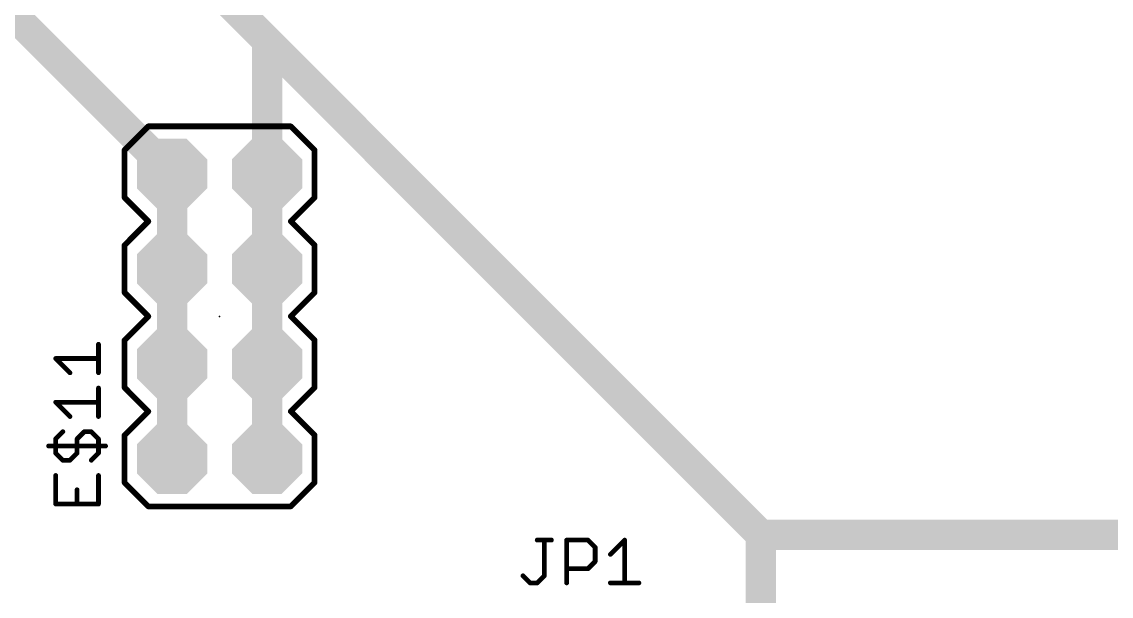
# Model space of a CAD drawing. Extents: x -209 to 66, y -44 to 97.
# Drawn here: x -98.51 to -69.37, y 60.59 to 75.95 of the extents above; entities that cross this region are included whole.
import ezdxf

# ---------------------------------------------------------------- set-up
doc = ezdxf.new("R2010")
doc.units = 0
for name, color, linetype in [('1', 22, 'CONTINUOUS'), ('17', 82, 'CONTINUOUS'), ('21', 253, 'CONTINUOUS'), ('23', 7, 'CONTINUOUS'), ('25', 253, 'CONTINUOUS'), ('51', 253, 'CONTINUOUS')]:
    doc.layers.add(name, color=color, linetype=linetype)

# ---------------------------------------------------------------- blocks, each defined once
blk = doc.blocks.new('RECT')
blk.add_solid([(-0.5, -0.5), (0.5, -0.5), (-0.5, 0.5), (0.5, 0.5)])
blk = doc.blocks.new('OCTAGONP')
at = {"const_width": 0.5}
blk.add_lwpolyline([(-0.25, -0.1036), (-0.25, 0.1036), (-0.1036, 0.25), (0.1036, 0.25), (0.25, 0.1036), (0.25, -0.1036), (0.1036, -0.25), (-0.1036, -0.25), (-0.25, -0.1036), (-0.25, 0.1036)], dxfattribs=at)

msp = doc.modelspace()

# ---------------------------------------------------------------- linework, layer by layer
at = {"layer": '1'}
for points, const_width in [([(-91.948, 75.438), (-102.616, 86.106)], 0.8128), ([(-102.616, 80.01), (-94.488, 71.882)], 0.8128), ([(-78.74, 62.23), (-91.948, 75.438)], 0.8128), ([(-91.948, 71.882), (-91.948, 75.438)], 0.8128), ([(-94.488, 71.882), (-94.488, 71.628)], 1.27), ([(-91.948, 71.882), (-91.948, 71.628)], 1.27), ([(-94.488, 71.628), (-94.488, 69.342)], 0.8128), ([(-91.948, 69.342), (-91.948, 71.628)], 0.8128), ([(-94.488, 69.342), (-94.488, 69.088)], 1.27), ([(-91.948, 69.342), (-91.948, 69.088)], 1.27), ([(-94.488, 69.088), (-94.488, 66.802)], 0.8128), ([(-91.948, 66.802), (-91.948, 69.088)], 0.8128), ([(-94.488, 66.802), (-94.488, 66.548)], 1.27), ([(-91.948, 66.802), (-91.948, 66.548)], 1.27), ([(-94.488, 66.548), (-94.488, 64.262)], 0.8128), ([(-91.948, 64.262), (-91.948, 66.548)], 0.8128), ([(-94.488, 64.262), (-94.488, 64.008)], 1.27), ([(-91.948, 64.262), (-91.948, 64.008)], 1.27), ([(-78.74, 58.42), (-78.74, 62.23)], 0.8128), ([(-78.74, 62.23), (-68.58, 62.23)], 0.8128)]:
    msp.add_lwpolyline(points, dxfattribs=dict(at, const_width=const_width))
for points, const_width in [([(-91.8043, 75.5817, 1), (-92.0917, 75.2943)], 0.4064), ([(-91.7448, 75.438, 1), (-92.1512, 75.438)], 0.4064), ([(-92.0917, 75.2943, 1), (-91.8043, 75.5817)], 0.4064), ([(-94.1705, 71.882, 1), (-94.8055, 71.882)], 0.635), ([(-91.6305, 71.882, 1), (-92.2655, 71.882)], 0.635), ([(-94.2848, 71.628, 1), (-94.6912, 71.628)], 0.4064), ([(-94.6317, 71.7383, 1), (-94.3443, 72.0257)], 0.4064), ([(-92.1512, 71.882, 1), (-91.7448, 71.882)], 0.4064), ([(-91.7448, 71.628, 1), (-92.1512, 71.628)], 0.4064), ([(-94.8055, 71.628, 1), (-94.1705, 71.628)], 0.635), ([(-92.2655, 71.628, 1), (-91.6305, 71.628)], 0.635), ([(-94.1705, 69.342, 1), (-94.8055, 69.342)], 0.635), ([(-91.6305, 69.342, 1), (-92.2655, 69.342)], 0.635), ([(-94.8055, 69.088, 1), (-94.1705, 69.088)], 0.635), ([(-94.6912, 69.342, 1), (-94.2848, 69.342)], 0.4064), ([(-94.2848, 69.088, 1), (-94.6912, 69.088)], 0.4064), ([(-92.2655, 69.088, 1), (-91.6305, 69.088)], 0.635), ([(-92.1512, 69.342, 1), (-91.7448, 69.342)], 0.4064), ([(-91.7448, 69.088, 1), (-92.1512, 69.088)], 0.4064), ([(-94.1705, 66.802, 1), (-94.8055, 66.802)], 0.635), ([(-91.6305, 66.802, 1), (-92.2655, 66.802)], 0.635), ([(-94.8055, 66.548, 1), (-94.1705, 66.548)], 0.635), ([(-94.6912, 66.802, 1), (-94.2848, 66.802)], 0.4064), ([(-94.2848, 66.548, 1), (-94.6912, 66.548)], 0.4064), ([(-92.2655, 66.548, 1), (-91.6305, 66.548)], 0.635), ([(-92.1512, 66.802, 1), (-91.7448, 66.802)], 0.4064), ([(-91.7448, 66.548, 1), (-92.1512, 66.548)], 0.4064), ([(-94.1705, 64.262, 1), (-94.8055, 64.262)], 0.635), ([(-91.6305, 64.262, 1), (-92.2655, 64.262)], 0.635), ([(-94.6912, 64.262, 1), (-94.2848, 64.262)], 0.4064), ([(-92.1512, 64.262, 1), (-91.7448, 64.262)], 0.4064), ([(-94.8055, 64.008, 1), (-94.1705, 64.008)], 0.635), ([(-92.2655, 64.008, 1), (-91.6305, 64.008)], 0.635), ([(-78.5368, 62.23, 1), (-78.9432, 62.23)], 0.4064), ([(-78.74, 62.4332, 1), (-78.74, 62.0268)], 0.4064), ([(-78.8837, 62.0863, 1), (-78.5963, 62.3737)], 0.4064)]:
    msp.add_lwpolyline(points, format="xyb", dxfattribs=dict(at, const_width=const_width))
at = {"layer": '21', "const_width": 0.1524}
for points in [[(-95.758, 72.517), (-95.123, 73.152)], [(-95.123, 73.152), (-91.313, 73.152)], [(-90.678, 72.517), (-91.313, 73.152)], [(-95.758, 71.247), (-95.758, 72.517)], [(-90.678, 71.247), (-90.678, 72.517)], [(-95.123, 70.612), (-95.758, 71.247)], [(-91.313, 70.612), (-90.678, 71.247)], [(-95.758, 69.977), (-95.123, 70.612)], [(-90.678, 69.977), (-91.313, 70.612)], [(-95.758, 68.707), (-95.758, 69.977)], [(-90.678, 68.707), (-90.678, 69.977)], [(-95.123, 68.072), (-95.758, 68.707)], [(-91.313, 68.072), (-90.678, 68.707)], [(-95.758, 67.437), (-95.123, 68.072)], [(-90.678, 67.437), (-91.313, 68.072)], [(-95.758, 66.167), (-95.758, 67.437)], [(-90.678, 66.167), (-90.678, 67.437)], [(-95.123, 65.532), (-95.758, 66.167)], [(-91.313, 65.532), (-90.678, 66.167)], [(-95.758, 64.897), (-95.123, 65.532)], [(-90.678, 64.897), (-91.313, 65.532)], [(-95.758, 63.627), (-95.758, 64.897)], [(-90.678, 63.627), (-90.678, 64.897)], [(-95.123, 62.992), (-95.758, 63.627)], [(-91.313, 62.992), (-90.678, 63.627)], [(-91.313, 62.992), (-95.123, 62.992)]]:
    msp.add_lwpolyline(points, dxfattribs=at)
at = {"layer": '21', "const_width": 0.0762}
for points in [[(-95.123, 73.1901, 1), (-95.123, 73.1139)], [(-95.0961, 73.1251, 1), (-95.1499, 73.1789)], [(-91.2861, 73.1789, 1), (-91.3399, 73.1251)], [(-91.313, 73.1139, 1), (-91.313, 73.1901)], [(-95.7199, 72.517, 1), (-95.7961, 72.517)], [(-95.7849, 72.5439, 1), (-95.7311, 72.4901)], [(-90.6399, 72.517, 1), (-90.7161, 72.517)], [(-90.7049, 72.4901, 1), (-90.6511, 72.5439)], [(-95.7961, 71.247, 1), (-95.7199, 71.247)], [(-95.7311, 71.2739, 1), (-95.7849, 71.2201)], [(-90.7161, 71.247, 1), (-90.6399, 71.247)], [(-90.6511, 71.2201, 1), (-90.7049, 71.2739)], [(-95.0961, 70.5851, 1), (-95.1499, 70.6389)], [(-95.1499, 70.5851, 1), (-95.0961, 70.6389)], [(-91.2861, 70.6389, 1), (-91.3399, 70.5851)], [(-91.3399, 70.6389, 1), (-91.2861, 70.5851)], [(-95.7199, 69.977, 1), (-95.7961, 69.977)], [(-95.7849, 70.0039, 1), (-95.7311, 69.9501)], [(-90.6399, 69.977, 1), (-90.7161, 69.977)], [(-90.7049, 69.9501, 1), (-90.6511, 70.0039)], [(-95.7311, 68.7339, 1), (-95.7849, 68.6801)], [(-90.6511, 68.6801, 1), (-90.7049, 68.7339)], [(-95.7961, 68.707, 1), (-95.7199, 68.707)], [(-90.7161, 68.707, 1), (-90.6399, 68.707)], [(-95.0961, 68.0451, 1), (-95.1499, 68.0989)], [(-95.1499, 68.0451, 1), (-95.0961, 68.0989)], [(-91.2861, 68.0989, 1), (-91.3399, 68.0451)], [(-91.3399, 68.0989, 1), (-91.2861, 68.0451)], [(-95.7199, 67.437, 1), (-95.7961, 67.437)], [(-95.7849, 67.4639, 1), (-95.7311, 67.4101)], [(-90.6399, 67.437, 1), (-90.7161, 67.437)], [(-90.7049, 67.4101, 1), (-90.6511, 67.4639)], [(-95.7961, 66.167, 1), (-95.7199, 66.167)], [(-95.7311, 66.1939, 1), (-95.7849, 66.1401)], [(-90.7161, 66.167, 1), (-90.6399, 66.167)], [(-90.6511, 66.1401, 1), (-90.7049, 66.1939)], [(-95.0961, 65.5051, 1), (-95.1499, 65.5589)], [(-95.1499, 65.5051, 1), (-95.0961, 65.5589)], [(-91.2861, 65.5589, 1), (-91.3399, 65.5051)], [(-91.3399, 65.5589, 1), (-91.2861, 65.5051)], [(-95.7199, 64.897, 1), (-95.7961, 64.897)], [(-95.7849, 64.9239, 1), (-95.7311, 64.8701)], [(-90.6399, 64.897, 1), (-90.7161, 64.897)], [(-90.7049, 64.8701, 1), (-90.6511, 64.9239)], [(-95.7961, 63.627, 1), (-95.7199, 63.627)], [(-95.7311, 63.6539, 1), (-95.7849, 63.6001)], [(-90.7161, 63.627, 1), (-90.6399, 63.627)], [(-90.6511, 63.6001, 1), (-90.7049, 63.6539)], [(-95.123, 63.0301, 1), (-95.123, 62.9539)], [(-95.1499, 62.9651, 1), (-95.0961, 63.0189)], [(-91.3399, 63.0189, 1), (-91.2861, 62.9651)], [(-91.313, 62.9539, 1), (-91.313, 63.0301)]]:
    msp.add_lwpolyline(points, format="xyb", dxfattribs=at)
at = {"layer": '23'}
msp.add_point((-93.218, 68.072), dxfattribs=at)
at = {"layer": '25', "const_width": 0.127}
for points in [[(-96.4565, 66.5637), (-96.4565, 67.3263)], [(-97.2191, 66.5637), (-97.6005, 66.945)], [(-97.6005, 66.945), (-96.4565, 66.945)], [(-96.4565, 65.3943), (-96.4565, 66.1569)], [(-97.2191, 65.3943), (-97.6005, 65.7756)], [(-97.6005, 65.7756), (-96.4565, 65.7756)], [(-97.6005, 64.7969), (-97.4098, 64.9875)], [(-96.8378, 64.9875), (-97.0285, 64.7969)], [(-96.6472, 64.9875), (-96.8378, 64.9875)], [(-96.4565, 64.7969), (-96.6472, 64.9875)], [(-97.6005, 64.4156), (-97.6005, 64.7969)], [(-97.0285, 64.7969), (-97.0285, 64.4156)], [(-96.4565, 64.4156), (-96.4565, 64.7969)], [(-97.7911, 64.6062), (-96.2658, 64.6062)], [(-97.4098, 64.2249), (-97.6005, 64.4156)], [(-97.0285, 64.4156), (-97.2191, 64.2249)], [(-96.6472, 64.2249), (-96.4565, 64.4156)], [(-97.2191, 64.2249), (-97.4098, 64.2249)], [(-97.6005, 63.8182), (-97.6005, 63.0555)], [(-96.4565, 63.0555), (-96.4565, 63.8182)], [(-97.0285, 63.0555), (-97.0285, 63.4368)], [(-97.6005, 63.0555), (-96.4565, 63.0555)], [(-84.7214, 62.0913), (-84.3401, 62.0913)], [(-84.5307, 61.138), (-84.5307, 62.0913)], [(-83.9333, 60.9473), (-83.9333, 62.0913)], [(-83.9333, 62.0913), (-83.3613, 62.0913)], [(-83.3613, 62.0913), (-83.1707, 61.9006)], [(-82.7639, 61.71), (-82.3826, 62.0913)], [(-82.3826, 62.0913), (-82.3826, 60.9473)], [(-83.1707, 61.9006), (-83.1707, 61.5193)], [(-83.1707, 61.5193), (-83.3613, 61.3286)], [(-85.1027, 61.138), (-84.912, 60.9473)], [(-84.7214, 60.9473), (-84.5307, 61.138)], [(-83.3613, 61.3286), (-83.9333, 61.3286)], [(-84.912, 60.9473), (-84.7214, 60.9473)], [(-82.7639, 60.9473), (-82.0013, 60.9473)]]:
    msp.add_lwpolyline(points, dxfattribs=at)
at = {"layer": '25', "const_width": 0.0635}
for points in [[(-96.4248, 67.3263, 1), (-96.4883, 67.3263)], [(-97.6005, 66.9768, 1), (-97.6005, 66.9133)], [(-97.578, 66.9675, 1), (-97.6229, 66.9226)], [(-96.4565, 66.9133, 1), (-96.4565, 66.9768)], [(-97.2416, 66.5412, 1), (-97.1967, 66.5861)], [(-96.4883, 66.5637, 1), (-96.4248, 66.5637)], [(-96.4248, 66.1569, 1), (-96.4883, 66.1569)], [(-97.6005, 65.8074, 1), (-97.6005, 65.7439)], [(-97.578, 65.7981, 1), (-97.6229, 65.7532)], [(-96.4565, 65.7439, 1), (-96.4565, 65.8074)], [(-97.2416, 65.3718, 1), (-97.1967, 65.4167)], [(-96.4883, 65.3943, 1), (-96.4248, 65.3943)], [(-97.3874, 64.9651, 1), (-97.4323, 65.01)], [(-96.8378, 65.0193, 1), (-96.8378, 64.9558)], [(-96.8154, 64.9651, 1), (-96.8603, 65.01)], [(-96.6247, 65.01, 1), (-96.6696, 64.9651)], [(-96.6472, 64.9558, 1), (-96.6472, 65.0193)], [(-97.5687, 64.7969, 1), (-97.6322, 64.7969)], [(-97.6229, 64.8193, 1), (-97.578, 64.7744)], [(-96.9967, 64.7969, 1), (-97.0602, 64.7969)], [(-97.0509, 64.8193, 1), (-97.006, 64.7744)], [(-96.4248, 64.7969, 1), (-96.4883, 64.7969)], [(-96.479, 64.7744, 1), (-96.434, 64.8193)], [(-97.7911, 64.638, 1), (-97.7911, 64.5745)], [(-97.578, 64.438, 1), (-97.6229, 64.3931)], [(-97.6322, 64.4156, 1), (-97.5687, 64.4156)], [(-97.0602, 64.4156, 1), (-96.9967, 64.4156)], [(-97.006, 64.3931, 1), (-97.0509, 64.438)], [(-96.4883, 64.4156, 1), (-96.4248, 64.4156)], [(-96.434, 64.3931, 1), (-96.479, 64.438)], [(-96.2658, 64.5745, 1), (-96.2658, 64.638)], [(-97.4098, 64.2566, 1), (-97.4098, 64.1931)], [(-97.4323, 64.2024, 1), (-97.3874, 64.2473)], [(-97.2416, 64.2473, 1), (-97.1967, 64.2024)], [(-97.2191, 64.1931, 1), (-97.2191, 64.2566)], [(-96.6696, 64.2473, 1), (-96.6247, 64.2024)], [(-97.5687, 63.8182, 1), (-97.6322, 63.8182)], [(-96.4248, 63.8182, 1), (-96.4883, 63.8182)], [(-96.9967, 63.4368, 1), (-97.0602, 63.4368)], [(-97.6005, 63.0873, 1), (-97.6005, 63.0237)], [(-97.6322, 63.0555, 1), (-97.5687, 63.0555)], [(-97.0602, 63.0555, 1), (-96.9967, 63.0555)], [(-96.4883, 63.0555, 1), (-96.4248, 63.0555)], [(-96.4565, 63.0237, 1), (-96.4565, 63.0873)], [(-84.7214, 62.123, 1), (-84.7214, 62.0595)], [(-84.499, 62.0913, 1), (-84.5625, 62.0913)], [(-84.3401, 62.0595, 1), (-84.3401, 62.123)], [(-83.9016, 62.0913, 1), (-83.9651, 62.0913)], [(-83.9333, 62.123, 1), (-83.9333, 62.0595)], [(-83.3389, 62.1137, 1), (-83.3838, 62.0688)], [(-83.3613, 62.0595, 1), (-83.3613, 62.123)], [(-82.3508, 62.0913, 1), (-82.4143, 62.0913)], [(-82.3601, 62.0688, 1), (-82.405, 62.1137)], [(-83.1389, 61.9006, 1), (-83.2024, 61.9006)], [(-83.1931, 61.8782, 1), (-83.1482, 61.9231)], [(-83.2024, 61.5193, 1), (-83.1389, 61.5193)], [(-83.1482, 61.4968, 1), (-83.1931, 61.5417)], [(-82.7864, 61.7324, 1), (-82.7415, 61.6875)], [(-85.0802, 61.1604, 1), (-85.1252, 61.1155)], [(-84.5083, 61.1155, 1), (-84.5532, 61.1604)], [(-83.9333, 61.3604, 1), (-83.9333, 61.2969)], [(-83.3838, 61.3511, 1), (-83.3389, 61.3062)], [(-83.3613, 61.2969, 1), (-83.3613, 61.3604)], [(-84.912, 60.9791, 1), (-84.912, 60.9156)], [(-84.9345, 60.9248, 1), (-84.8896, 60.9698)], [(-84.7438, 60.9698, 1), (-84.6989, 60.9248)], [(-84.7214, 60.9156, 1), (-84.7214, 60.9791)], [(-84.5625, 61.138, 1), (-84.499, 61.138)], [(-83.9651, 60.9473, 1), (-83.9016, 60.9473)], [(-82.7639, 60.9791, 1), (-82.7639, 60.9156)], [(-82.4143, 60.9473, 1), (-82.3508, 60.9473)], [(-82.0013, 60.9156, 1), (-82.0013, 60.9791)]]:
    msp.add_lwpolyline(points, format="xyb", dxfattribs=at)

# ---------------------------------------------------------------- block references
at = {"layer": '17', "xscale": 1.8796, "yscale": 1.8796, "rotation": 90}
for p in [(-94.488, 71.882), (-94.488, 71.882), (-91.948, 71.882), (-91.948, 71.882), (-94.488, 69.342), (-94.488, 69.342), (-91.948, 69.342), (-91.948, 69.342), (-94.488, 66.802), (-94.488, 66.802), (-91.948, 66.802), (-91.948, 66.802), (-94.488, 64.262), (-94.488, 64.262), (-91.948, 64.262), (-91.948, 64.262)]:
    msp.add_blockref('OCTAGONP', p, dxfattribs=at)
at = {"layer": '51', "xscale": 0.508, "yscale": 0.508, "rotation": 90}
for p in [(-94.488, 71.882), (-91.948, 71.882), (-94.488, 69.342), (-91.948, 69.342), (-94.488, 66.802), (-91.948, 66.802), (-94.488, 64.262), (-91.948, 64.262)]:
    msp.add_blockref('RECT', p, dxfattribs=at)

doc.saveas('drawing.dxf')
